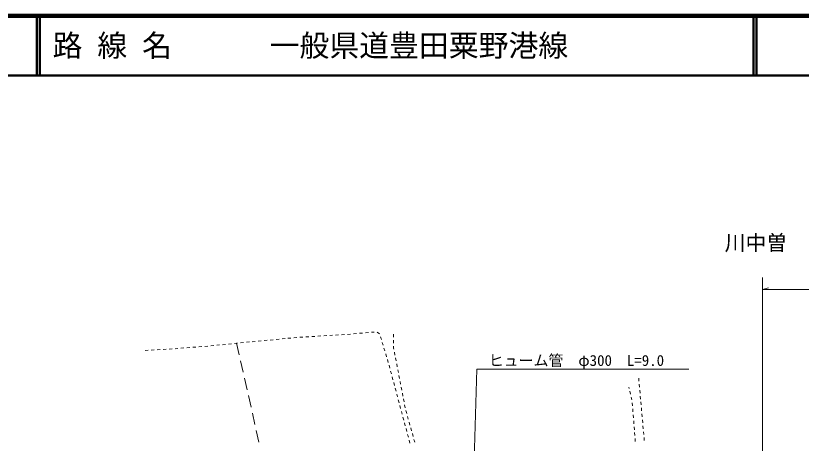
# Model space of a CAD drawing. Units: millimetres, scale not verified. Extents: x 40000 to 680000, y 20000 to 380000.
# Drawn here: x 174205 to 305772, y 308308 to 380000 of the extents above; entities that cross this region are included whole.
import ezdxf
from ezdxf.enums import TextEntityAlignment as Align

# ---------------------------------------------------------------- set-up
doc = ezdxf.new("R2010")
doc.units = ezdxf.units.MM
doc.header["$LTSCALE"] = 1000
for name, color, linetype, lineweight in [('M-BGD', 7, 'Continuous', 13), ('M-STR-HTXT', 7, 'Continuous', 13), ('M-TTL', 2, 'Continuous', 140), ('M-TTL-LINE', 7, 'Continuous', 50)]:
    doc.layers.add(name, color=color, linetype=linetype, lineweight=lineweight)
doc.layers.add('M-BMK-HTXT', color=7, linetype='Continuous')
doc.layers.add('M-TTL-TXT', color=7, linetype='Continuous')
doc.styles.add('ＭＳ ゴシック', font='')
doc.styles.get('ＭＳ ゴシック').set_extended_font_data('MS Gothic')

msp = doc.modelspace()

# ---------------------------------------------------------------- linework, layer by layer
at = {"layer": 'M-BGD'}
for p, q in [((224791, 326271), (225290, 326301)), ((225789, 326330), (226289, 326360)), ((226788, 326389), (227287, 326419)), ((227786, 326448), (228285, 326478)), ((228784, 326507), (229283, 326537)), ((229782, 326576), (230280, 326619)), ((230778, 326662), (231276, 326706)), ((231774, 326749), (232272, 326792)), ((232771, 326835), (233269, 326878)), ((233767, 326922), (234265, 326965)), ((234746, 326948), (235143, 326644)), ((237495, 326083), (237495, 326583)), ((209851, 324948), (210349, 325000)), ((210846, 325053), (211171, 325087)), ((211171, 325087), (211343, 325104)), ((211171, 325087), (211615, 323137)), ((211841, 325151), (212339, 325198)), ((212837, 325246), (213334, 325293)), ((213832, 325340), (214330, 325388)), ((214828, 325435), (215325, 325482)), ((215823, 325530), (216321, 325577)), ((216819, 325624), (217316, 325672)), ((217814, 325719), (218312, 325766)), ((218810, 325814), (219307, 325861)), ((219805, 325908), (220303, 325956)), ((220801, 326003), (221298, 326050)), ((221796, 326094), (222296, 326124)), ((222795, 326153), (223294, 326183)), ((223793, 326212), (224292, 326242)), ((235317, 326187), (235459, 325707)), ((235601, 325228), (235743, 324748)), ((237495, 325083), (237495, 325583)), ((195895, 323872), (196394, 323902)), ((196893, 323931), (197392, 323960)), ((197891, 323990), (198390, 324019)), ((198890, 324049), (199389, 324078)), ((199888, 324107), (200387, 324137)), ((200886, 324172), (201384, 324211)), ((201883, 324249), (202381, 324287)), ((202880, 324326), (203378, 324364)), ((203877, 324402), (204375, 324441)), ((204874, 324479), (205372, 324517)), ((205871, 324556), (206370, 324594)), ((206868, 324633), (207365, 324685)), ((207862, 324738), (208360, 324790)), ((208857, 324843), (209354, 324895)), ((235885, 324269), (236027, 323790)), ((237495, 324269), (237495, 324583)), ((237531, 324086), (237495, 324269)), ((236169, 323310), (236311, 322831)), ((236453, 322351), (236595, 321872)), ((237721, 323105), (237626, 323596)), ((237912, 322123), (237816, 322614)), ((211837, 322162), (212281, 320212)), ((236730, 321390), (236859, 320907)), ((238102, 321141), (238007, 321632)), ((236989, 320425), (237118, 319942)), ((238293, 320160), (238197, 320650)), ((212503, 319237), (212947, 317287)), ((237248, 319459), (237377, 318976)), ((237507, 318493), (237636, 318010)), ((238483, 319178), (238388, 319669)), ((238673, 318196), (238578, 318687)), ((278583, 318724), (278539, 319222)), ((237766, 317527), (237895, 317044)), ((238864, 317215), (238769, 317705)), ((276931, 317516), (276878, 317735)), ((278673, 317728), (278628, 318226)), ((278762, 316732), (278717, 317230)), ((213169, 316312), (213613, 314362)), ((238024, 316561), (238154, 316078)), ((239054, 316233), (238959, 316724)), ((277169, 316545), (277050, 317031)), ((277406, 315574), (277287, 316059)), ((278852, 315736), (278807, 316234)), ((238283, 315595), (238413, 315112)), ((238542, 314629), (238672, 314146)), ((239245, 315251), (239150, 315742)), ((239435, 314269), (239340, 314760)), ((277509, 314581), (277469, 315079)), ((278941, 314740), (278896, 315238)), ((213835, 313387), (214279, 311437)), ((238801, 313663), (238931, 313180)), ((239682, 313301), (239545, 313782)), ((277587, 313584), (277548, 314082)), ((279030, 313744), (278986, 314242)), ((279120, 312748), (279075, 313246)), ((239060, 312697), (239190, 312214)), ((239954, 312339), (239818, 312820)), ((240227, 311377), (240091, 311858)), ((277665, 312587), (277626, 313085)), ((277743, 311590), (277704, 312088)), ((279209, 311752), (279164, 312250)), ((239319, 311732), (239449, 311249)), ((239578, 310766), (239708, 310283)), ((240500, 310415), (240363, 310896)), ((277821, 310593), (277782, 311091)), ((279299, 310756), (279254, 311254)), ((214501, 310461), (214945, 308511)), ((239837, 309800), (239967, 309317)), ((240773, 309453), (240636, 309934)), ((277900, 309596), (277861, 310094)), ((279388, 309760), (279343, 310258)), ((279477, 308764), (279433, 309262)), ((240096, 308834), (240226, 308351)), ((241045, 308491), (240909, 308972)), ((277978, 308599), (277939, 309097))]:
    msp.add_line(p, q, dxfattribs=at)
at = {"layer": 'M-STR-HTXT'}
for p, q in [((299300, 295958), (299300, 336106)), ((299300, 334110), (300300, 334360)), ((299300, 334110), (350142, 334110))]:
    msp.add_line(p, q, dxfattribs=at)
msp.add_lwpolyline([(250411, 286559), (251452, 320734), (286928, 320734)], dxfattribs=at)
at = {"layer": 'M-TTL'}
msp.add_line((680000, 380000), (40000, 380000), dxfattribs=at)
at = {"layer": 'M-TTL-LINE'}
for p, q in [((177750, 380000), (177750, 370000)), ((178250, 380000), (178250, 370000)), ((297750, 380000), (297750, 370000)), ((298250, 380000), (298250, 370000)), ((40000, 370000), (680000, 370000))]:
    msp.add_line(p, q, dxfattribs=at)

# ---------------------------------------------------------------- texts
at = {"layer": 'M-BMK-HTXT', "style": 'ＭＳ ゴシック'}
msp.add_text('川中曽', height=2566, dxfattribs=at).set_placement((298178, 339872), align=Align.BOTTOM_CENTER)
at = {"layer": 'M-STR-HTXT', "style": 'ＭＳ ゴシック'}
msp.add_text('ヒューム管\u3000φ300  L=9.0', height=1833, dxfattribs=at).set_placement((268112, 320734), align=Align.BOTTOM_CENTER)
at = {"layer": 'M-TTL-TXT', "style": 'ＭＳ ゴシック'}
for s, p in [('路 線 名', (180380, 375000)), ('一般県道豊田粟野港線', (216734, 375000))]:
    msp.add_text(s, height=3666, dxfattribs=at).set_placement(p, align=Align.MIDDLE_LEFT)

doc.saveas('drawing.dxf')
